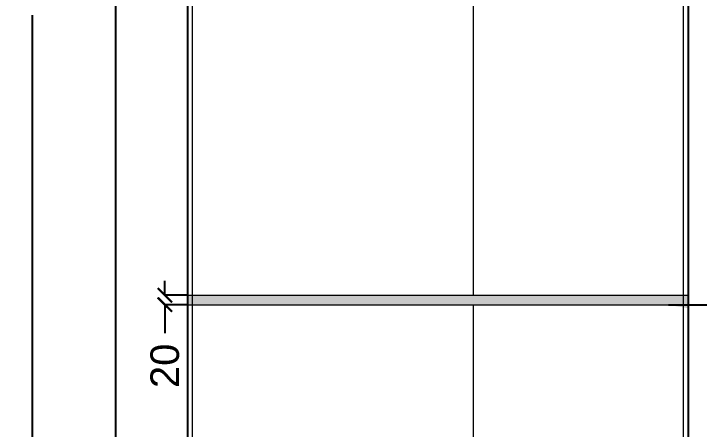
# Model space of a CAD drawing. Header units: millimetres. Extents: x 1464389 to 1998638, y -29162 to 256806.
# Drawn here: x 1956833 to 1958271, y 180252 to 181124 of the extents above; entities that cross this region are included whole.
import ezdxf

# ---------------------------------------------------------------- set-up
doc = ezdxf.new("R2010")
doc.units = ezdxf.units.MM
doc.header["$LTSCALE"] = 15
doc.header["$PDMODE"] = 35
doc.layers.get('0').update_dxf_attribs({"lineweight": 5})
doc.layers.add('dimension', color=1, linetype='Continuous', lineweight=25)
doc.layers.add('WALL TILE', color=4, linetype='Continuous', lineweight=5)
doc.layers.add('NEW WALL', color=5, linetype='Continuous')
doc.styles.add('ARIAL', font='arial.ttf')
doc.dimstyles.new('SC-25', dxfattribs={"dimtxt": 60, "dimasz": 30, "dimexe": 0, "dimexo": 0, "dimgap": 25, "dimtad": 0, "dimdec": 0, "dimzin": 0, "dimdsep": 46, "dimtxsty": 'ARIAL', "dimblk": 'ARCHTICK', "dimcen": 0.09, "dimdle": 3, "dimclrd": 251, "dimclre": 251, "dimclrt": 1, "dimadec": 0, "dimazin": 0, "dimtfac": 1, "dimtdec": 0, "dimtofl": 0, "dimtmove": 0, "dimatfit": 2, "dimfxl": 100, "dimtolj": 1, "dimtzin": 0, "dimarcsym": 0})

# ---------------------------------------------------------------- blocks, each defined once
blk = doc.blocks.new('_ArchTick')
at = {"color": 0, "linetype": 'ByBlock', "const_width": 0.15}
blk.add_lwpolyline([(-0.5, -0.5), (0.5, 0.5)], dxfattribs=at)
blk = doc.blocks.new('*D2965')
at = {"layer": 'Defpoints', "color": 0, "ltscale": 0.25, "transparency": 16777216}
for p in [(1957047.4, 183168.5), (1956872.4, 179303.5), (1957047.4, 179303.5)]:
    blk.add_point(p, dxfattribs=at)
at = {"layer": 'dimension', "color": 251, "lineweight": -2, "ltscale": 0.25, "transparency": 16777216}
for p, q in [((1956872.4, 183171.5), (1956872.4, 181350.8)), ((1957047.4, 183168.5), (1956872.4, 183168.5)), ((1956872.4, 179300.5), (1956872.4, 181121.2)), ((1957047.4, 179303.5), (1956872.4, 179303.5))]:
    blk.add_line(p, q, dxfattribs=at)
at = {"layer": 'dimension', "color": 251, "lineweight": -2, "ltscale": 0.25, "transparency": 16777216, "xscale": 30, "yscale": 30, "zscale": 30}
for p, rotation in [((1956872.4, 183168.5), 90), ((1956872.4, 179303.5), 270)]:
    blk.add_blockref('_ArchTick', p, dxfattribs=dict(at, rotation=rotation))
at = {"layer": 'dimension', "color": 1, "ltscale": 0.25, "transparency": 16777216, "insert": (1956872.4, 181236), "char_height": 60, "attachment_point": 5, "rotation": 90, "style": 'ARIAL'}
blk.add_mtext('\\A1;3865', dxfattribs=at)
blk = doc.blocks.new('*D2967')
at = {"layer": 'Defpoints', "color": 0, "ltscale": 0.25, "transparency": 16777216}
for p in [(1957197.5, 180533.5), (1957150.1, 180513.5), (1957197.5, 180513.5)]:
    blk.add_point(p, dxfattribs=at)
at = {"layer": 'dimension', "color": 251, "lineweight": -2, "ltscale": 0.25, "transparency": 16777216}
for p, q in [((1957150.1, 180533.5), (1957150.1, 180563.5)), ((1957197.5, 180533.5), (1957150.1, 180533.5)), ((1957197.5, 180513.5), (1957150.1, 180513.5)), ((1957150.1, 180513.5), (1957150.1, 180453.5))]:
    blk.add_line(p, q, dxfattribs=at)
at = {"layer": 'dimension', "color": 251, "lineweight": -2, "ltscale": 0.25, "transparency": 16777216, "xscale": 30, "yscale": 30, "zscale": 30}
for p, rotation in [((1957150.1, 180533.5), 270), ((1957150.1, 180513.5), 90)]:
    blk.add_blockref('_ArchTick', p, dxfattribs=dict(at, rotation=rotation))
at = {"layer": 'dimension', "color": 1, "ltscale": 0.25, "transparency": 16777216, "insert": (1957150.1, 180385.2), "char_height": 60, "attachment_point": 5, "rotation": 90, "style": 'ARIAL'}
blk.add_mtext('\\A1;20', dxfattribs=at)

msp = doc.modelspace()

# ---------------------------------------------------------------- hatches: boundary and pattern name
at = {"ltscale": 0.25, "true_color": 0xffffff}
h = msp.add_hatch(color=7, dxfattribs=at)
h.dxf.hatch_style = 1
h.paths.add_polyline_path([(1958247.5, 180533.5), (1957197.5, 180533.5), (1957197.5, 180513.5), (1958247.5, 180513.5)])

# ---------------------------------------------------------------- linework, layer by layer
at = {"color": 4, "ltscale": 0.25}
for p, q in [((1957797.5, 180533.5), (1957797.5, 182606.5)), ((1957797.5, 179313.5), (1957797.5, 180513.5))]:
    msp.add_line(p, q, dxfattribs=at)
at = {"ltscale": 0.25}
for p, q in [((1957197.5, 180533.5), (1958247.5, 180533.5)), ((1957197.5, 180513.5), (1958247.5, 180513.5))]:
    msp.add_line(p, q, dxfattribs=at)
at = {"color": 4, "ltscale": 0.25}
for points in [[(1957197.5, 182606.5), (1957207.5, 182606.5), (1957207.5, 179313.5), (1957197.5, 179313.5)], [(1958237.5, 182606.5), (1958247.5, 182606.5), (1958247.5, 179313.5), (1958237.5, 179313.5)]]:
    msp.add_lwpolyline(points, close=True, dxfattribs=at)
at = {"layer": 'NEW WALL', "color": 5}
for points in [[(1957047.4, 183068.5), (1957197.5, 183068.5), (1957197.5, 179303.5), (1957047.4, 179303.5)], [(1958247.5, 179303.5), (1958397.5, 179303.5), (1958397.5, 183068.5), (1958247.5, 183068.5)]]:
    msp.add_lwpolyline(points, close=True, dxfattribs=at)
at = {"layer": 'WALL TILE', "ltscale": 0.25}
msp.add_line((1957197.5, 180513.5), (1958247.5, 180513.5), dxfattribs=at)

# ---------------------------------------------------------------- dimensions: what is measured, and where the dimension line sits
at = {"layer": 'dimension', "ltscale": 0.25}
for base, p1, p2, picture, middle in [((1956872.4, 179303.5), (1957047.4, 183168.5), (1957047.4, 179303.5), '*D2965', (1956872.4, 181236)), ((1957150.1, 180513.5), (1957197.5, 180533.5), (1957197.5, 180513.5), '*D2967', (1957150.1, 180385.2))]:
    dim = msp.add_linear_dim(base=base, p1=p1, p2=p2, angle=90, dimstyle='SC-25', override={"dimfxl": 15}, dxfattribs=at)
    dim.commit()
    dim.dimension.update_dxf_attribs({"geometry": picture, "text_midpoint": middle})

# ---------------------------------------------------------------- leaders
at = {"ltscale": 0.25}
msp.add_leader([(1958206, 180513), (1958708.4, 180513)], dimstyle='SC-25', override={"dimasz": 40, "dimfxl": 15}, dxfattribs=at)

doc.saveas('drawing.dxf')
